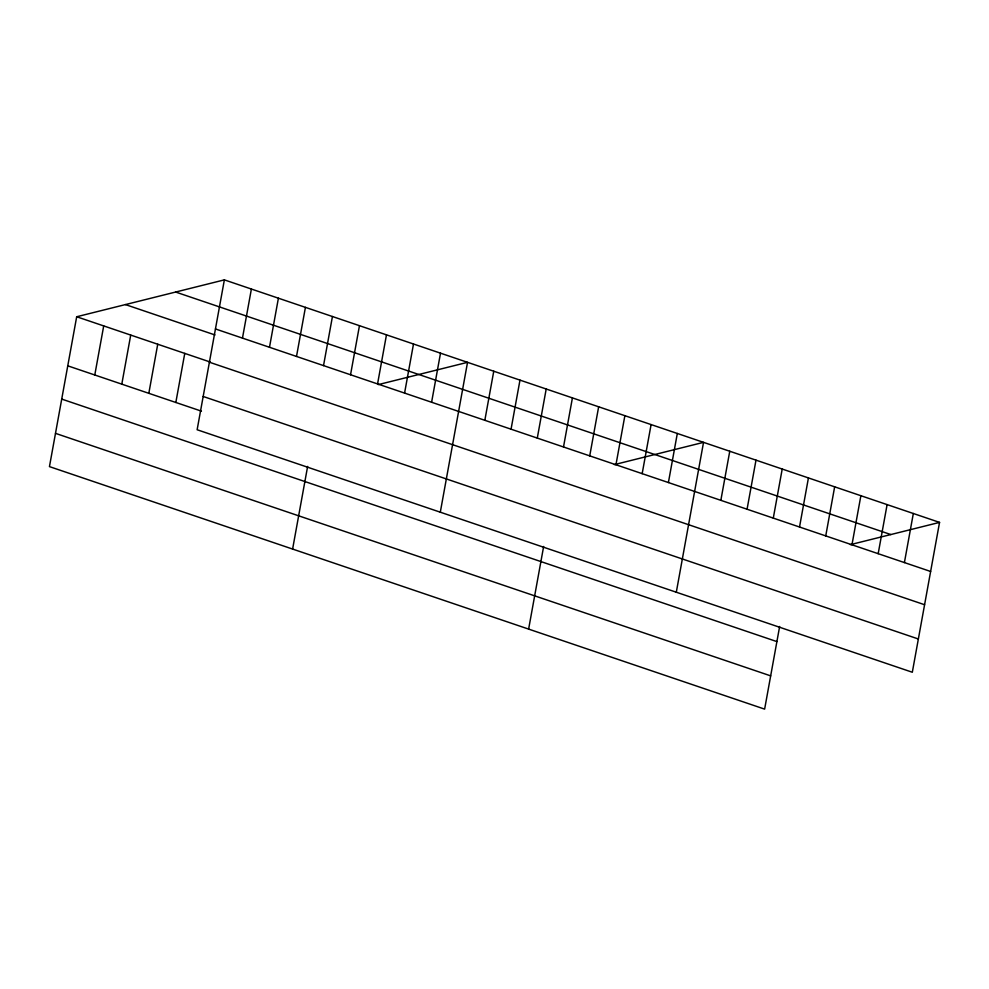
<?xml version="1.0" encoding="UTF-8"?>
<svg xmlns="http://www.w3.org/2000/svg" width="989" height="989" viewBox="0 0 989 989"><rect width="100%" height="100%" fill="white"/><g stroke="black" fill="none" stroke-linecap="round" stroke-linejoin="round"><path stroke-width="1.48" d="M224.367 279.875L197.132 429.745L912.315 672.248L939.55 522.39L224.367 279.875L76.685 316.752L49.45 466.61L764.633 709.125L779.641 626.482M94.783 374.992L103.709 325.913M121.795 384.152L130.721 335.073M148.82 393.313L157.733 344.234M175.832 402.474L184.758 353.394M242.466 338.114L251.391 289.035M269.49 347.275L278.404 298.196M296.502 356.448L305.428 307.356M323.527 365.609L332.44 316.517M292.608 549.068L307.628 466.425M350.539 374.769L359.464 325.678M377.563 383.93L386.476 334.838M404.575 393.09L413.501 343.999M431.6 402.251L440.513 353.172M440.303 512.191L467.537 362.333L378.342 384.597M484.833 420.3L493.758 371.221M511.053 429.201L519.979 380.11M537.287 438.09L546.2 388.998M528.621 629.103L543.641 546.46M563.507 446.979L572.421 397.899M589.728 455.867L598.654 406.788M615.949 464.768L624.875 415.677M642.17 473.657L651.096 424.578M668.403 482.545L677.317 433.466M676.303 592.226L703.538 442.355L614.354 464.62M720.845 500.335L729.758 451.244M747.066 509.224L755.992 460.145M773.287 518.112L782.212 469.033M799.52 527.013L808.433 477.922M825.741 535.902L834.654 486.823M851.962 544.791L860.875 495.712M878.183 553.679L887.108 504.6M904.403 562.58L913.329 513.489M850.367 544.655L939.55 522.39M175.634 292.039L890.817 534.554M215.454 328.954L930.624 571.469M125.418 304.575L215.009 334.962M76.685 316.752L210.348 362.073M209.408 362.221L924.591 604.724M203.178 396.478L918.361 638.993M67.771 365.831L201.435 411.152M61.726 399.086L776.897 641.601M55.495 433.355L770.678 675.87"/></g></svg>
